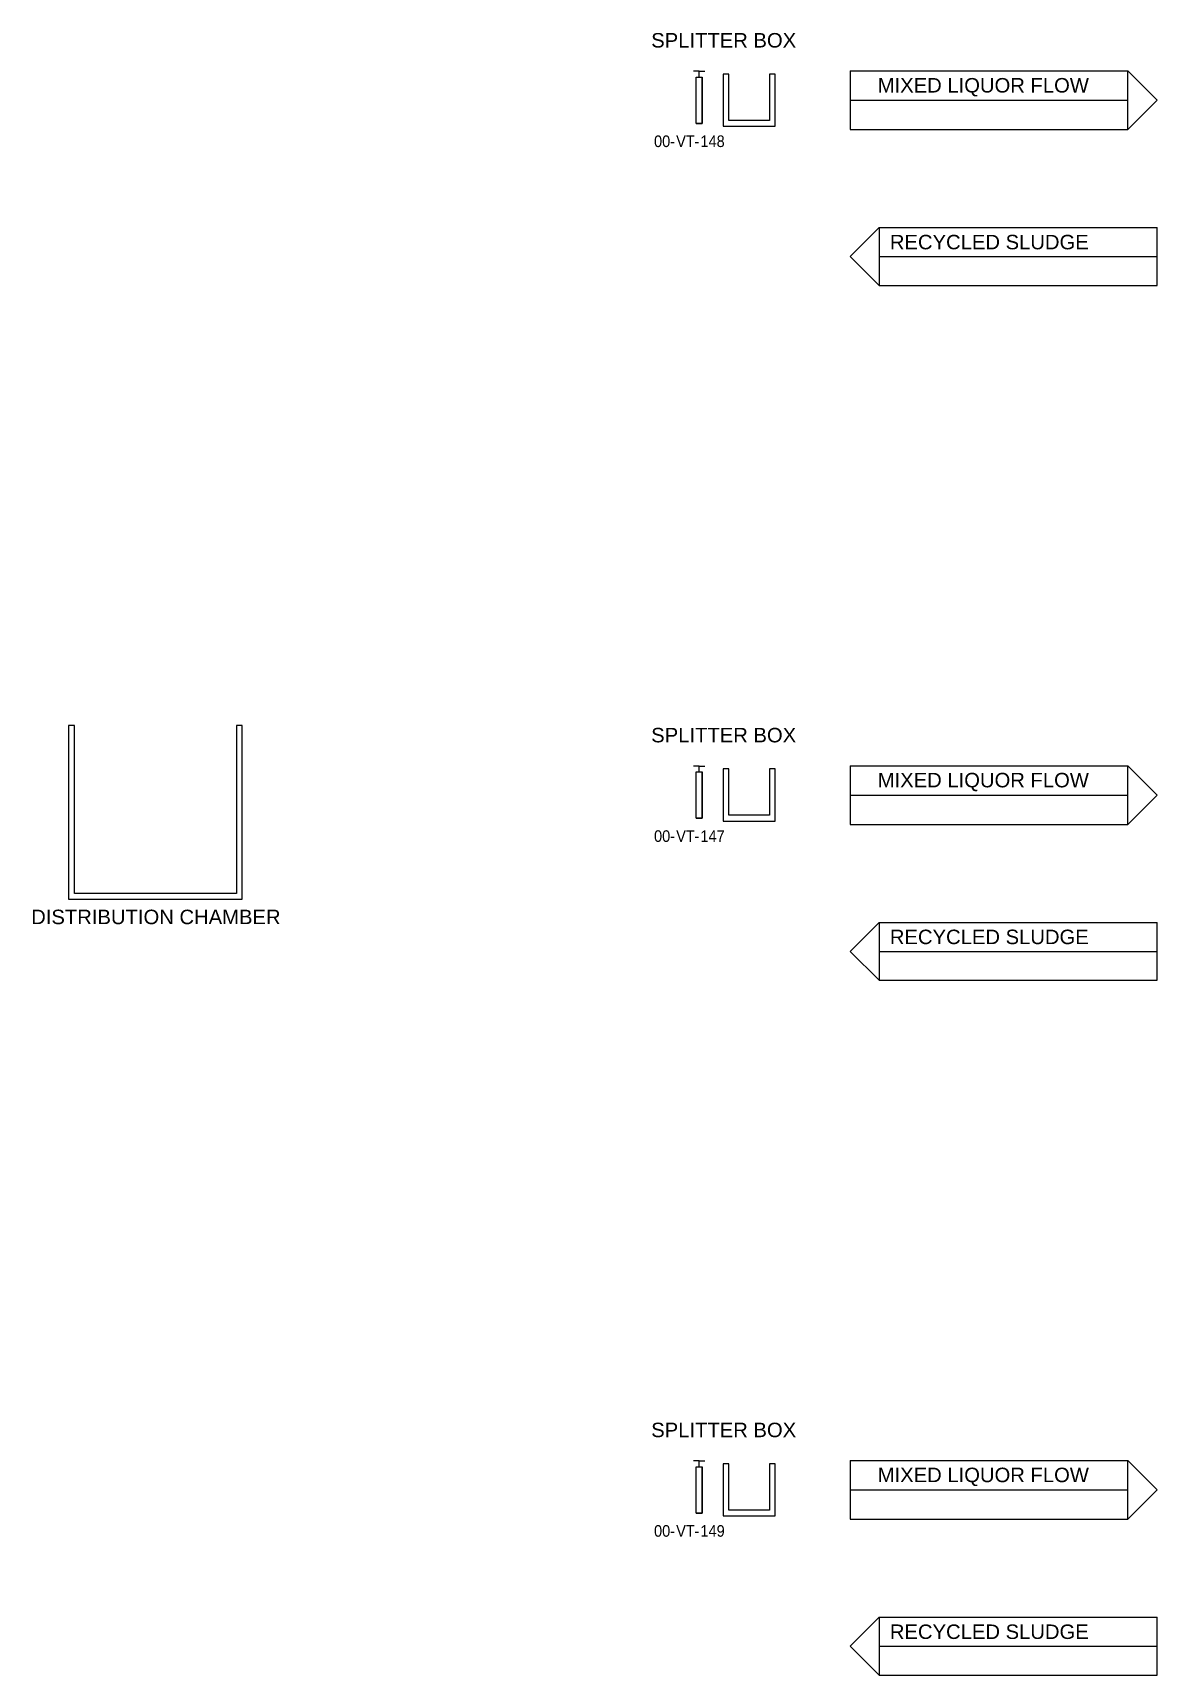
# Model space of a CAD drawing. Header units: millimetres. Extents: x 7 to 679, y 226 to 752.
# Drawn here: x 484.8 to 679, y 226 to 509.6 of the extents above; entities that cross this region are included whole.
import ezdxf
from ezdxf.enums import TextEntityAlignment as Align

# ---------------------------------------------------------------- set-up
doc = ezdxf.new("R2010")
doc.units = ezdxf.units.MM
doc.header["$LTSCALE"] = 0.25
doc.set_wipeout_variables(frame=1)
for name, color, linetype, lineweight, true_color in [('equipment', 5, 'Continuous', 25, 0x0000ff), ('Text', 7, 'Continuous', 25, 0xffffff), ('unit', 1, 'Continuous', 25, 0xff0000)]:
    doc.layers.add(name, color=color, linetype=linetype, lineweight=lineweight, true_color=true_color)
doc.layers.add('RefALRecSludge$0$Text', color=7, linetype='Continuous')
doc.layers.add('RefARSewage$0$Text', color=7, linetype='Continuous')
doc.styles.add('Organica', font='arial.ttf')
doc.styles.add('RefALRecSludge$0$Organica', font='arial.ttf')
doc.styles.add('RefARSewage$0$Organica', font='arial.ttf')

# ---------------------------------------------------------------- blocks, each defined once
blk = doc.blocks.new('*U84')
at = {"flags": 128}
blk.add_lwpolyline([(0, 9), (0, 0), (9, 0), (9, 9), (8, 9), (8, 1), (1, 1), (1, 9)], close=True, dxfattribs=at)
at = {"style": 'Organica', "flags": 1}
for tag, p in [('WIDTH', (-11.4, 38.99)), ('HEIGHT', (-11.4, 36.04)), ('LENGTH', (-11.4, 33.02)), ('LIQUIDLEVEL', (-11.4, 29.93)), ('VOLUME', (-11.4, 26.97)), ('HOSTNAME', (-11.8, 23.68))]:
    blk.add_attdef(tag, text='', height=2, dxfattribs=at).set_placement(p, align=Align.MIDDLE_CENTER)
at = {"layer": 'Text', "style": 'Organica'}
for tag, p in [('NAME1', (0.08, 14.85)), ('NAME2', (0.08, 11.1))]:
    blk.add_attdef(tag, text='', height=2.5, dxfattribs=at).set_placement(p, align=Align.MIDDLE_CENTER)
blk = doc.blocks.new('*U93')
at = {"flags": 128}
blk.add_lwpolyline([(0, 30), (0, 0), (30, 0), (30, 30), (29, 30), (29, 1), (1, 1), (1, 30)], close=True, dxfattribs=at)
at = {"style": 'Organica', "flags": 1}
for tag, p in [('WIDTH', (-11.4, 38.99)), ('HEIGHT', (-11.4, 36.04)), ('LENGTH', (-11.4, 33.02)), ('LIQUIDLEVEL', (-11.4, 29.93)), ('VOLUME', (-11.4, 26.97)), ('HOSTNAME', (-11.8, 23.68))]:
    blk.add_attdef(tag, text='', height=2, dxfattribs=at).set_placement(p, align=Align.MIDDLE_CENTER)
at = {"layer": 'Text', "style": 'Organica'}
for tag, p in [('NAME1', (15.08, -3.05)), ('NAME2', (15.08, -6.8))]:
    blk.add_attdef(tag, text='', height=2.5, dxfattribs=at).set_placement(p, align=Align.MIDDLE_CENTER)
blk = doc.blocks.new('*U114')
at = {"char_height": 2, "width": 5.3402, "attachment_point": 6, "line_spacing_factor": 0.9, "style": 'Organica'}
for insert in [(-3.7, -3.09), (0.5, -3.09)]:
    blk.add_mtext('{\\W0.9;-}', dxfattribs=dict(at, insert=insert))
at = {"style": 'Organica', "flags": 1}
for tag, p in [('EQUIP_TYPE', (37.6, 83.28)), ('NOTE', (37.6, 80.28)), ('NOTE_CHINESE', (37.6, 77.28)), ('MATERIAL_FRAME', (37.6, 74.17)), ('MATERIAL_STEM', (37.6, 71.17)), ('MATERIAL_BODY', (37.6, 68.17)), ('MATERIAL_SEALING', (37.6, 65.17)), ('MODEL', (37.6, 55.86)), ('MANUFACTURE', (37.6, 52.75)), ('UNIT_WATER_LEVEL', (37.76, 49.29)), ('UNIT_CHANNELH', (37.76, 46.29)), ('UNIT_CHANNELW', (37.76, 43.5)), ('SP_WATER_LEVEL', (37.76, 40.5)), ('SP_CHANNELW', (37.76, 37.5)), ('SP_CHANNELH', (37.76, 34.29)), ('STB_DTY', (37.76, 31.29)), ('PROCESSUNITAREA', (37.76, 27.66))]:
    blk.add_attdef(tag, text='', height=2, dxfattribs=at).set_placement(p, align=Align.MIDDLE_CENTER)
at = {"style": 'Organica', "width": 0.9}
for tag, p in [('AREA_CODE', (-4.5, -3.09)), ('TAG_ID', (-0.26, -3.09))]:
    blk.add_attdef(tag, text='', height=2, dxfattribs=at).set_placement(p, align=Align.MIDDLE_RIGHT)
at = {"style": 'Organica', "width": 0.9, "flags": 8}
blk.add_attdef('TAG', text='', height=2, dxfattribs=at).set_placement((2.81, -3.09), align=Align.MIDDLE_CENTER)
blk.add_wipeout([(0, 8), (1, 8), (1, 0), (0, 0)])
for p, q in [((0.5, 9), (-0.5, 9)), ((0.5, 9), (1.5, 9)), ((0.5, 8), (0.5, 9)), ((0, 0), (0, 8)), ((0, 8), (1, 8)), ((1, 0), (1, 8)), ((0, 0), (1, 0))]:
    blk.add_line(p, q)
blk.add_lwpolyline([(0, 8), (1, 8), (1, 0), (0, 0)], close=True)
blk = doc.blocks.new('RefARSewage')
at = {"lineweight": 25, "ltscale": 0.25}
for p, q in [((0, 5.06), (47.94, 5.06)), ((0, 5.06), (0, -5.06)), ((47.94, -5.06), (47.94, 5.06)), ((47.94, 5.06), (53, 0)), ((0, 0), (47.94, 0)), ((47.94, -5.06), (53, 0)), ((0, -5.06), (47.94, -5.06))]:
    blk.add_line(p, q, dxfattribs=at)
at = {"layer": 'RefARSewage$0$Text', "style": 'RefARSewage$0$Organica'}
blk.add_attdef('Name_001', (4.77, 1.27), '', height=2.5, dxfattribs=at)
blk = doc.blocks.new('RefALRecSludge')
at = {"lineweight": 25, "ltscale": 0.25}
for p, q in [((5, 5), (0, 0)), ((5, 5), (53, 5)), ((5, 5), (5, -5)), ((53, -5), (53, 5)), ((5, -5), (0, 0)), ((5, 0), (53, 0)), ((5, -5), (53, -5))]:
    blk.add_line(p, q, dxfattribs=at)
at = {"layer": 'RefALRecSludge$0$Text', "style": 'RefALRecSludge$0$Organica'}
blk.add_attdef('NAME1_001', (18.06, 1.27), '', height=2.5, dxfattribs=at)

msp = doc.modelspace()

# ---------------------------------------------------------------- block references
ref = msp.add_blockref('RefARSewage', (626, 498))
ref.add_attrib('Name_001', 'MIXED LIQUOR FLOW', (630.74, 499.33), dxfattribs={"layer": 'RefARSewage$0$Text', "height": 2.5, "style": 'RefARSewage$0$Organica'})
ref = msp.add_blockref('RefALRecSludge', (626, 471))
ref.add_attrib('NAME1_001', 'RECYCLED SLUDGE', (632.84, 472.25), dxfattribs={"layer": 'RefALRecSludge$0$Text', "height": 2.5, "style": 'RefALRecSludge$0$Organica'})
ref = msp.add_blockref('RefARSewage', (626, 378))
ref.add_attrib('Name_001', 'MIXED LIQUOR FLOW', (630.74, 379.33), dxfattribs={"layer": 'RefARSewage$0$Text', "height": 2.5, "style": 'RefARSewage$0$Organica'})
ref = msp.add_blockref('RefALRecSludge', (626, 351))
ref.add_attrib('NAME1_001', 'RECYCLED SLUDGE', (632.84, 352.25), dxfattribs={"layer": 'RefALRecSludge$0$Text', "height": 2.5, "style": 'RefALRecSludge$0$Organica'})
ref = msp.add_blockref('RefARSewage', (626, 258))
ref.add_attrib('Name_001', 'MIXED LIQUOR FLOW', (630.74, 259.33), dxfattribs={"layer": 'RefARSewage$0$Text', "height": 2.5, "style": 'RefARSewage$0$Organica'})
ref = msp.add_blockref('RefALRecSludge', (626, 231))
ref.add_attrib('NAME1_001', 'RECYCLED SLUDGE', (632.84, 232.25), dxfattribs={"layer": 'RefALRecSludge$0$Text', "height": 2.5, "style": 'RefALRecSludge$0$Organica'})
at = {"layer": 'equipment'}
ref = msp.add_blockref('*U114', (599.41, 494), dxfattribs=at)
ref.add_attrib('TAG', '148', dxfattribs={"layer": '0', "height": 2, "style": 'Organica', "width": 0.9}).set_placement((602.22, 490.91), align=Align.MIDDLE_CENTER)
ref.add_attrib('AREA_CODE', '00', dxfattribs={"layer": '0', "height": 2, "style": 'Organica', "width": 0.9}).set_placement((594.91, 490.91), align=Align.MIDDLE_RIGHT)
ref.add_attrib('TAG_ID', 'VT', dxfattribs={"layer": '0', "height": 2, "style": 'Organica', "width": 0.9}).set_placement((599.15, 490.91), align=Align.MIDDLE_RIGHT)
ref = msp.add_blockref('*U114', (599.41, 374), dxfattribs=at)
ref.add_attrib('TAG', '147', dxfattribs={"layer": '0', "height": 2, "style": 'Organica', "width": 0.9}).set_placement((602.22, 370.91), align=Align.MIDDLE_CENTER)
ref.add_attrib('AREA_CODE', '00', dxfattribs={"layer": '0', "height": 2, "style": 'Organica', "width": 0.9}).set_placement((594.91, 370.91), align=Align.MIDDLE_RIGHT)
ref.add_attrib('TAG_ID', 'VT', dxfattribs={"layer": '0', "height": 2, "style": 'Organica', "width": 0.9}).set_placement((599.15, 370.91), align=Align.MIDDLE_RIGHT)
ref = msp.add_blockref('*U114', (599.41, 254), dxfattribs=at)
ref.add_attrib('TAG', '149', dxfattribs={"layer": '0', "height": 2, "style": 'Organica', "width": 0.9}).set_placement((602.22, 250.91), align=Align.MIDDLE_CENTER)
ref.add_attrib('AREA_CODE', '00', dxfattribs={"layer": '0', "height": 2, "style": 'Organica', "width": 0.9}).set_placement((594.91, 250.91), align=Align.MIDDLE_RIGHT)
ref.add_attrib('TAG_ID', 'VT', dxfattribs={"layer": '0', "height": 2, "style": 'Organica', "width": 0.9}).set_placement((599.15, 250.91), align=Align.MIDDLE_RIGHT)
at = {"layer": 'unit'}
ref = msp.add_blockref('*U93', (491, 360), dxfattribs=at)
ref.add_attrib('NAME1', 'DISTRIBUTION CHAMBER', dxfattribs={"layer": 'Text', "height": 2.5, "style": 'Organica'}).set_placement((506.08, 356.95), align=Align.MIDDLE_CENTER)

# ---------------------------------------------------------------- next in the draw order: block references
ref = msp.add_blockref('*U84', (604.05, 493.5), dxfattribs=at)
ref.add_attrib('NAME1', 'SPLITTER BOX', dxfattribs={"layer": 'Text', "height": 2.5, "style": 'Organica'}).set_placement((604.14, 508.35), align=Align.MIDDLE_CENTER)
ref = msp.add_blockref('*U84', (604.05, 373.5), dxfattribs=at)
ref.add_attrib('NAME1', 'SPLITTER BOX', dxfattribs={"layer": 'Text', "height": 2.5, "style": 'Organica'}).set_placement((604.14, 388.35), align=Align.MIDDLE_CENTER)
ref = msp.add_blockref('*U84', (604.05, 253.5), dxfattribs=at)
ref.add_attrib('NAME1', 'SPLITTER BOX', dxfattribs={"layer": 'Text', "height": 2.5, "style": 'Organica'}).set_placement((604.14, 268.35), align=Align.MIDDLE_CENTER)

doc.saveas('drawing.dxf')
